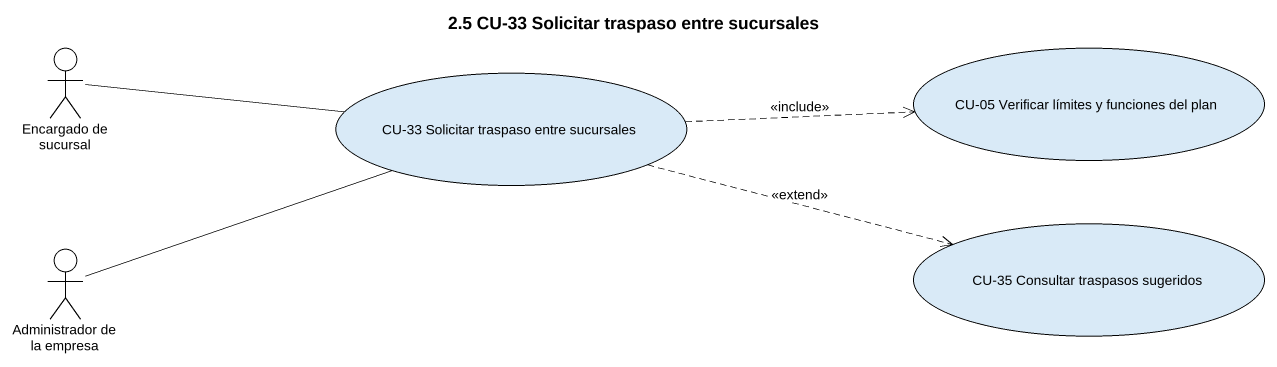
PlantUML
@startuml
title 2.5 CU-33 Solicitar traspaso entre sucursales
actor "Encargado de sucursal" as Encargado_de_sucursal
usecase "CU-05 Verificar límites y funciones del plan" as CU_05_Verificar_límites_y
usecase "CU-33 Solicitar traspaso entre sucursales" as CU_33_Solicitar_traspaso
usecase "CU-35 Consultar traspasos sugeridos" as CU_35_Consultar_traspasos
actor "Administrador de la empresa" as Administrador_de_la_empresa
Encargado_de_sucursal -right- CU_33_Solicitar_traspaso
CU_33_Solicitar_traspaso .right.> CU_05_Verificar_límites_y : <<include>>
CU_33_Solicitar_traspaso .right.> CU_35_Consultar_traspasos : <<extend>>
Administrador_de_la_empresa -right- CU_33_Solicitar_traspaso
@enduml
